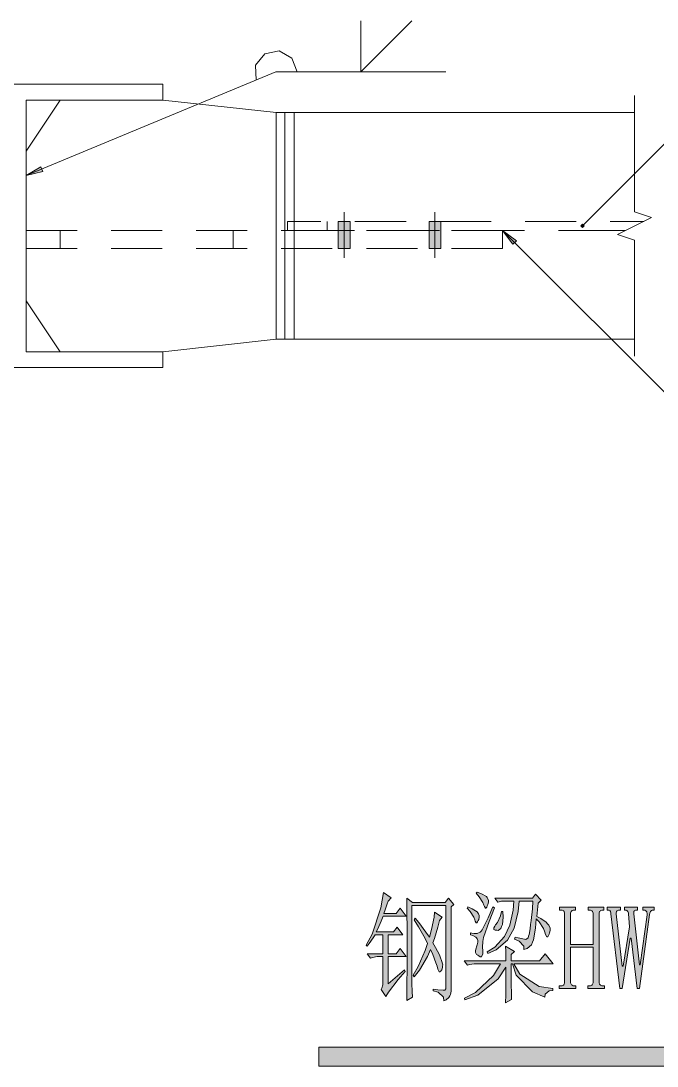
# Model space of a CAD drawing. Header units: millimetres. Extents: x 0 to 586, y 0 to 414.
# Drawn here: x 71.2 to 108.1, y 216.9 to 277.5 of the extents above; entities that cross this region are included whole.
import ezdxf

# ---------------------------------------------------------------- set-up
doc = ezdxf.new("R2010")
doc.units = ezdxf.units.MM

msp = doc.modelspace()

# ---------------------------------------------------------------- hatches: boundary and pattern name
h = msp.add_hatch(color=0)
h.dxf.hatch_style = 2
h.paths.add_polyline_path([(71.53275, 268.530917), (72.386472, 269.045972), (72.499361, 268.774333)])
h = msp.add_hatch(color=0)
h.dxf.hatch_style = 2
h.paths.add_polyline_path([(90.311111, 264.297583), (89.623194, 264.297583), (89.623194, 265.878028), (90.311111, 265.878028)])
h = msp.add_hatch(color=0)
h.dxf.hatch_style = 2
h.paths.add_polyline_path([(95.571028, 264.297583), (94.879583, 264.297583), (94.879583, 265.878028), (95.571028, 265.878028)])
h = msp.add_hatch(color=0)
h.dxf.hatch_style = 2
h.paths.add_polyline_path([(103.769583, 265.712222), (103.670806, 265.613444), (103.769583, 265.613444)])
h = msp.add_hatch(color=0)
h.dxf.hatch_style = 2
h.paths.add_polyline_path([(103.670806, 265.613444), (103.769583, 265.514667), (103.769583, 265.613444)])
h = msp.add_hatch(color=0)
h.dxf.hatch_style = 2
h.paths.add_polyline_path([(103.868361, 265.613444), (103.769583, 265.712222), (103.769583, 265.613444)])
h = msp.add_hatch(color=0)
h.dxf.hatch_style = 2
h.paths.add_polyline_path([(103.769583, 265.514667), (103.868361, 265.613444), (103.769583, 265.613444)])
h = msp.add_hatch(color=0)
h.dxf.hatch_style = 2
h.paths.add_polyline_path([(99.137611, 265.348861), (99.938417, 264.756194), (99.730278, 264.548056)])
h = msp.add_hatch(color=0)
h.dxf.hatch_style = 2
h.paths.add_polyline_path([(92.505389, 221.664389), (93.450833, 222.465194), (93.496694, 222.380528), (93.087472, 221.914861), (92.526556, 221.181083), (92.371333, 220.920028), (92.110278, 221.332778), (92.152611, 221.403333), (92.194944, 221.611472), (92.194944, 221.749056), (92.194944, 223.237778), (92.022083, 223.237778), (91.877444, 223.237778), (91.612861, 223.195444), (91.492917, 223.153111), (91.291833, 223.400056), (92.194944, 223.400056), (92.194944, 224.50425), (91.7575, 224.50425), (91.644611, 224.338444), (91.415306, 224.006833), (91.291833, 223.841028), (91.228333, 223.897472), (91.581111, 224.543056), (92.085583, 226.074111), (92.240806, 226.952528), (92.681778, 226.649139), (92.505389, 226.458639), (92.448944, 226.306944), (92.329, 225.950639), (92.261972, 225.7425), (92.967528, 225.7425), (93.210944, 226.045889), (93.563722, 225.576694), (92.219639, 225.576694), (92.110278, 225.301528), (91.909194, 224.846444), (91.821, 224.670056), (92.812306, 224.670056), (93.034556, 224.945222), (93.362639, 224.50425), (92.505389, 224.50425), (92.505389, 223.400056), (92.967528, 223.400056), (93.210944, 223.703444), (93.563722, 223.237778), (92.505389, 223.237778)])
h = msp.add_hatch(color=0)
h.dxf.hatch_style = 2
h.paths.add_polyline_path([(97.617139, 226.924306), (97.659472, 226.977222), (97.913472, 226.881972), (98.206278, 226.723222), (98.245083, 226.659722), (98.283889, 226.59975), (98.319167, 226.497444), (98.319167, 226.455111), (98.319167, 226.398667), (98.287417, 226.268139), (98.255667, 226.194056), (98.220389, 226.116444), (98.178056, 226.042361), (98.167472, 226.042361), (98.146306, 226.042361), (98.089861, 226.137611), (98.058111, 226.232861), (98.001667, 226.373972), (97.779417, 226.716167)])
h = msp.add_hatch(color=0)
h.dxf.hatch_style = 2
h.paths.add_polyline_path([(101.204889, 226.34575), (101.120222, 225.573167), (101.349528, 225.449694), (101.656444, 225.238028), (101.734056, 225.146306), (101.811667, 225.058111), (101.889278, 224.88525), (101.889278, 224.804111), (101.889278, 224.747667), (101.861056, 224.617139), (101.832833, 224.543056), (101.808139, 224.465444), (101.75875, 224.391361), (101.734056, 224.391361), (101.702306, 224.391361), (101.624694, 224.528944), (101.582361, 224.666528), (101.50475, 224.871139), (101.261333, 225.259194), (101.095528, 225.435583), (101.042611, 224.899361), (100.929722, 224.2185), (100.876806, 224.073861), (100.820361, 223.929222), (100.566361, 223.714028), (100.368806, 223.647), (100.368806, 223.841028), (100.104222, 224.140889), (99.839639, 224.253778), (99.864333, 224.363139), (100.040722, 224.320806), (100.308833, 224.267889), (100.404083, 224.253778), (100.495806, 224.239667), (100.61575, 224.320806), (100.643972, 224.419583), (100.672194, 224.514833), (100.732167, 224.849972), (100.767444, 225.093389), (100.799194, 225.333278), (100.866222, 226.014139), (100.897972, 226.455111), (100.104222, 226.455111), (100.051306, 225.848333), (99.807889, 224.892306), (99.620917, 224.543056), (99.433944, 224.190278), (98.760139, 223.632889), (98.276833, 223.428278), (98.255667, 223.509417), (98.682528, 223.784583), (99.261083, 224.398417), (99.412778, 224.733556), (99.560944, 225.072222), (99.751444, 225.933), (99.797306, 226.455111), (99.070583, 226.455111), (98.873028, 226.402194), (98.696639, 226.620917), (100.876806, 226.620917), (101.053194, 226.867861), (101.381278, 226.511556)])
h = msp.add_hatch(color=0)
h.dxf.hatch_style = 2
h.paths.add_polyline_path([(93.584889, 220.701306), (93.595472, 221.346889), (93.606056, 222.863833), (93.606056, 223.731667), (93.606056, 224.5995), (93.595472, 226.042361), (93.584889, 226.620917), (93.9165, 226.373972), (95.810917, 226.373972), (96.008472, 226.620917), (96.315389, 226.264611), (96.160167, 226.127028), (96.160167, 221.332778), (96.160167, 221.237528), (96.117833, 221.050556), (96.0755, 220.962361), (96.029639, 220.874167), (95.863833, 220.729528), (95.743889, 220.673083), (95.708611, 220.881222), (95.401694, 221.1705), (95.126528, 221.251639), (95.126528, 221.361), (95.391111, 221.318667), (95.705083, 221.286917), (95.754472, 221.293972), (95.803861, 221.301028), (95.85325, 221.375111), (95.85325, 221.445667), (95.85325, 226.208167), (93.891806, 226.208167), (93.891806, 221.801972), (93.891806, 221.6785), (93.902389, 221.223417), (93.9165, 220.891806)])
h = msp.add_hatch(color=0)
h.dxf.hatch_style = 2
h.paths.add_polyline_path([(97.087972, 226.042361), (97.130306, 226.1235), (97.384306, 226.014139), (97.677111, 225.844806), (97.715917, 225.781306), (97.754722, 225.721333), (97.793528, 225.6155), (97.793528, 225.576694), (97.793528, 225.52025), (97.75825, 225.396778), (97.7265, 225.32975), (97.691222, 225.259194), (97.648889, 225.192167), (97.638306, 225.192167), (97.617139, 225.192167), (97.560694, 225.287417), (97.528944, 225.382667), (97.4725, 225.52025), (97.253778, 225.851861)])
h = msp.add_hatch(color=0)
h.dxf.hatch_style = 2
h.paths.add_polyline_path([(98.58375, 226.1235), (98.671944, 226.070583), (98.365028, 225.273306), (98.033417, 224.356083), (98.01225, 224.239667), (97.991083, 224.12325), (97.9805, 223.784583), (97.991083, 223.565861), (97.991083, 223.400056), (97.924056, 223.23425), (97.857028, 223.23425), (97.846444, 223.23425), (97.768833, 223.276583), (97.705333, 223.318917), (97.638306, 223.357722), (97.571278, 223.470611), (97.571278, 223.537639), (97.571278, 223.594083), (97.606556, 223.731667), (97.638306, 223.812806), (97.670056, 223.922167), (97.705333, 224.073861), (97.705333, 224.116194), (97.705333, 224.172639), (97.666528, 224.274944), (97.627722, 224.320806), (97.588917, 224.370194), (97.416056, 224.458389), (97.285528, 224.500722), (97.285528, 224.610083), (97.363139, 224.5995), (97.493667, 224.585389), (97.550111, 224.585389), (97.670056, 224.585389), (97.846444, 224.652417), (97.902889, 224.722972), (97.955806, 224.79), (98.298, 225.492028)])
h = msp.add_hatch(color=0)
h.dxf.hatch_style = 2
h.paths.add_polyline_path([(104.732667, 221.777278), (104.732667, 221.720833), (104.760889, 221.639694), (104.785583, 221.611472), (104.813806, 221.58325), (104.884361, 221.555028), (104.930222, 221.555028), (105.039583, 221.555028), (105.039583, 221.389222), (104.072972, 221.389222), (104.072972, 221.555028), (104.182333, 221.555028), (104.238778, 221.555028), (104.316389, 221.58325), (104.337556, 221.611472), (104.358722, 221.639694), (104.379889, 221.720833), (104.379889, 221.777278), (104.379889, 223.784583), (103.078139, 223.784583), (103.078139, 221.777278), (103.078139, 221.720833), (103.106361, 221.639694), (103.134583, 221.611472), (103.162806, 221.58325), (103.233361, 221.555028), (103.275694, 221.555028), (103.388583, 221.555028), (103.388583, 221.389222), (102.421972, 221.389222), (102.421972, 221.555028), (102.531333, 221.555028), (102.58425, 221.555028), (102.661861, 221.58325), (102.683028, 221.611472), (102.707722, 221.639694), (102.728889, 221.720833), (102.728889, 221.777278), (102.728889, 225.714278), (102.728889, 225.767194), (102.707722, 225.851861), (102.683028, 225.876556), (102.661861, 225.904778), (102.587778, 225.933), (102.531333, 225.933), (102.443139, 225.933), (102.443139, 226.102333), (103.363889, 226.102333), (103.363889, 225.933), (103.275694, 225.933), (103.233361, 225.933), (103.162806, 225.904778), (103.134583, 225.876556), (103.106361, 225.851861), (103.078139, 225.767194), (103.078139, 225.714278), (103.078139, 223.950389), (104.379889, 223.950389), (104.379889, 225.714278), (104.379889, 225.767194), (104.358722, 225.851861), (104.337556, 225.876556), (104.316389, 225.904778), (104.238778, 225.933), (104.185861, 225.933), (104.097667, 225.933), (104.097667, 226.102333), (105.014889, 226.102333), (105.014889, 225.933), (104.926694, 225.933), (104.884361, 225.933), (104.813806, 225.904778), (104.785583, 225.876556), (104.757361, 225.851861), (104.732667, 225.767194), (104.732667, 225.714278)])
h = msp.add_hatch(color=0)
h.dxf.hatch_style = 2
h.paths.add_polyline_path([(107.925306, 226.102333), (107.925306, 225.933), (107.837111, 225.933), (107.815944, 225.933), (107.766556, 225.904778), (107.738333, 225.876556), (107.710111, 225.851861), (107.671306, 225.753083), (107.660722, 225.686056), (107.068056, 221.389222), (106.934, 221.389222), (106.581222, 224.306694), (106.538889, 224.306694), (106.073222, 221.389222), (105.942694, 221.389222), (105.413528, 225.714278), (105.413528, 225.767194), (105.395889, 225.851861), (105.381778, 225.876556), (105.364139, 225.904778), (105.31475, 225.933), (105.283, 225.933), (105.194806, 225.933), (105.194806, 226.102333), (105.963861, 226.102333), (105.963861, 225.933), (105.896833, 225.933), (105.8545, 225.933), (105.787472, 225.904778), (105.766306, 225.876556), (105.745139, 225.851861), (105.720444, 225.767194), (105.720444, 225.714278), (106.073222, 222.683917), (106.119083, 222.683917), (106.493028, 224.969917), (106.426, 225.714278), (106.426, 225.767194), (106.401306, 225.851861), (106.373083, 225.876556), (106.344861, 225.904778), (106.295472, 225.933), (106.274306, 225.933), (106.207278, 225.933), (106.207278, 226.102333), (106.955167, 226.102333), (106.955167, 225.933), (106.891667, 225.933), (106.845806, 225.933), (106.785833, 225.904778), (106.768194, 225.876556), (106.754083, 225.851861), (106.736444, 225.767194), (106.736444, 225.714278), (107.068056, 222.765056), (107.110389, 222.765056), (107.509028, 225.657833), (107.519611, 225.724861), (107.501972, 225.830694), (107.47375, 225.862444), (107.445528, 225.897722), (107.374972, 225.933), (107.332639, 225.933), (107.265611, 225.933), (107.265611, 226.102333)])
h = msp.add_hatch(color=0)
h.dxf.hatch_style = 2
h.paths.add_polyline_path([(94.068194, 225.463806), (94.279861, 225.216861), (94.696139, 224.666528), (94.907806, 224.363139), (95.02775, 224.804111), (95.168861, 225.534361), (95.193556, 225.823639), (95.634528, 225.52025), (95.479306, 225.326222), (95.380528, 224.941694), (95.193556, 224.296111), (95.105361, 224.031528), (95.257056, 223.770472), (95.479306, 223.343611), (95.546333, 223.177806), (95.609833, 223.015528), (95.673333, 222.765056), (95.666278, 222.683917), (95.659222, 222.59925), (95.623944, 222.475778), (95.588667, 222.436972), (95.556917, 222.394639), (95.511056, 222.352306), (95.500472, 222.352306), (95.468722, 222.352306), (95.391111, 222.518111), (95.34525, 222.683917), (95.28175, 222.888528), (95.094778, 223.371833), (94.971306, 223.647), (94.794917, 223.248361), (94.322194, 222.461667), (94.025861, 222.077139), (93.958833, 222.161806), (94.244583, 222.669806), (94.664389, 223.594083), (94.794917, 224.006833), (94.653806, 224.282), (94.26575, 224.969917), (94.025861, 225.382667)])
h = msp.add_hatch(color=0)
h.dxf.hatch_style = 2
h.paths.add_polyline_path([(99.158778, 225.848333), (99.169361, 225.534361), (99.130556, 225.100444), (99.081167, 224.984028), (99.031778, 224.867611), (98.894194, 224.75825), (98.806, 224.765306), (98.717806, 224.772361), (98.629611, 224.818222), (98.629611, 224.860556), (98.629611, 224.902889), (98.682528, 225.01225), (98.738972, 225.079278), (98.848333, 225.216861), (99.014139, 225.601389), (99.070583, 225.848333)])
h = msp.add_hatch(color=0)
h.dxf.hatch_style = 2
h.paths.add_polyline_path([(99.642083, 221.943083), (99.642083, 221.664389), (99.652667, 221.07525), (99.66325, 220.75775), (99.310472, 220.563722), (99.324583, 221.032917), (99.335167, 222.066556), (99.335167, 222.631), (98.894194, 221.953667), (97.705333, 221.004694), (96.953917, 220.729528), (96.93275, 220.838889), (97.571278, 221.156389), (98.619028, 222.147694), (99.024722, 222.8215), (97.638306, 222.8215), (97.493667, 222.8215), (97.229083, 222.782694), (97.109139, 222.740361), (96.911583, 222.987306), (99.335167, 222.987306), (99.335167, 223.124889), (99.324583, 223.55175), (99.310472, 223.841028), (99.839639, 223.537639), (99.642083, 223.371833), (99.642083, 222.987306), (101.271917, 222.987306), (101.603528, 223.400056), (102.065667, 222.8215), (99.797306, 222.8215), (100.1395, 222.21825), (101.261333, 221.502111), (102.0445, 221.389222), (102.0445, 221.279861), (101.846944, 221.251639), (101.614111, 221.061139), (101.582361, 220.895333), (100.866222, 221.198722), (99.927833, 222.161806), (99.709111, 222.8215), (99.642083, 222.8215)])
h = msp.add_hatch(color=0)
h.dxf.hatch_style = 2
h.paths.add_polyline_path([(88.494306, 216.891306), (88.494306, 217.9955), (172.296667, 217.9955), (172.296667, 216.891306)])

# ---------------------------------------------------------------- linework, layer by layer
at = {"color": 0, "lineweight": 0}
for points in [[(90.932, 274.545778), (93.888278, 277.502056)], [(90.932, 274.545778), (90.932, 277.502056)], [(87.234889, 274.545778), (86.938556, 275.346583), (86.194194, 275.762861), (85.358111, 275.597056), (84.828944, 274.926778), (84.864222, 274.073056)], [(103.769583, 265.613444), (113.065278, 274.909139)], [(71.53275, 268.530917), (86.003694, 274.545778)], [(86.003694, 274.545778), (95.860306, 274.545778)], [(63.020222, 273.829639), (79.452611, 273.829639)], [(79.452611, 272.908889), (79.452611, 273.829639)], [(71.53275, 272.908889), (71.53275, 258.318)], [(79.452611, 272.908889), (71.53275, 272.908889)], [(73.504778, 272.908889), (71.53275, 269.952611)], [(79.452611, 272.908889), (73.504778, 272.908889)], [(86.024861, 272.185694), (79.452611, 272.908889)], [(106.789361, 273.173472), (106.789361, 266.435417)], [(86.024861, 259.041194), (86.024861, 272.185694)], [(86.51875, 272.185694), (86.024861, 272.185694)], [(106.789361, 272.185694), (86.51875, 272.185694)], [(86.51875, 259.041194), (86.51875, 272.185694)], [(87.069083, 272.185694), (86.51875, 272.185694)], [(87.069083, 272.185694), (87.069083, 259.041194)], [(87.256056, 272.185694), (87.069083, 272.185694)], [(71.53275, 269.952611), (71.53275, 261.274278)], [(89.968917, 263.771944), (89.968917, 266.403667)], [(95.225306, 263.771944), (95.225306, 266.403667)], [(107.773611, 266.107333), (105.801583, 265.119556)], [(106.789361, 266.435417), (107.773611, 266.107333)], [(88.617778, 265.878028), (86.681028, 265.878028)], [(86.681028, 265.878028), (86.681028, 265.348861)], [(88.981139, 265.878028), (88.981139, 265.348861)], [(93.546083, 265.878028), (90.589806, 265.878028)], [(98.477917, 265.878028), (95.518111, 265.878028)], [(103.406222, 265.878028), (100.446417, 265.878028)], [(103.769583, 265.564056), (103.787222, 265.564056)], [(107.315, 265.878028), (105.37825, 265.878028)], [(71.53275, 265.348861), (74.489028, 265.348861)], [(73.504778, 264.297583), (73.504778, 265.348861)], [(76.461056, 265.348861), (79.417333, 265.348861)], [(81.389361, 265.348861), (84.349167, 265.348861)], [(83.527194, 264.297583), (83.527194, 265.348861)], [(86.321194, 265.348861), (89.277472, 265.348861)], [(86.681028, 265.348861), (90.554528, 265.348861)], [(91.2495, 265.348861), (94.205778, 265.348861)], [(92.526556, 265.348861), (95.486361, 265.348861)], [(96.177806, 265.348861), (99.137611, 265.348861)], [(97.458389, 265.348861), (100.414667, 265.348861)], [(99.137611, 265.348861), (109.593944, 254.892528)], [(99.137611, 264.297583), (99.137611, 265.348861)], [(102.386694, 265.348861), (106.260194, 265.348861)], [(105.801583, 265.119556), (106.789361, 264.791472)], [(74.489028, 264.297583), (71.53275, 264.297583)], [(79.417333, 264.297583), (76.461056, 264.297583)], [(84.349167, 264.297583), (81.389361, 264.297583)], [(89.277472, 264.297583), (86.321194, 264.297583)], [(94.205778, 264.297583), (91.2495, 264.297583)], [(99.137611, 264.297583), (96.177806, 264.297583)], [(106.789361, 264.791472), (106.789361, 258.053417)], [(71.53275, 261.274278), (73.504778, 258.318)], [(79.452611, 258.318), (86.024861, 259.041194)], [(86.024861, 259.041194), (87.256056, 259.041194)], [(106.789361, 259.041194), (86.51875, 259.041194)], [(79.452611, 258.318), (71.53275, 258.318)], [(73.504778, 258.318), (79.452611, 258.318)], [(79.452611, 257.39725), (79.452611, 258.318)], [(79.452611, 257.39725), (63.020222, 257.39725)]]:
    msp.add_lwpolyline(points, dxfattribs=at)
for points in [[(71.53275, 268.530917), (72.386472, 269.045972), (72.499361, 268.774333)], [(90.311111, 264.297583), (89.623194, 264.297583), (89.623194, 265.878028), (90.311111, 265.878028)], [(95.571028, 264.297583), (94.879583, 264.297583), (94.879583, 265.878028), (95.571028, 265.878028)], [(103.769583, 265.712222), (103.670806, 265.613444), (103.769583, 265.613444)], [(103.670806, 265.613444), (103.769583, 265.514667), (103.769583, 265.613444)], [(103.868361, 265.613444), (103.769583, 265.712222), (103.769583, 265.613444)], [(103.769583, 265.514667), (103.868361, 265.613444), (103.769583, 265.613444)], [(99.137611, 265.348861), (99.938417, 264.756194), (99.730278, 264.548056)], [(92.505389, 221.664389), (93.450833, 222.465194), (93.496694, 222.380528), (93.087472, 221.914861), (92.526556, 221.181083), (92.371333, 220.920028), (92.110278, 221.332778), (92.152611, 221.403333), (92.194944, 221.611472), (92.194944, 221.749056), (92.194944, 223.237778), (92.022083, 223.237778), (91.877444, 223.237778), (91.612861, 223.195444), (91.492917, 223.153111), (91.291833, 223.400056), (92.194944, 223.400056), (92.194944, 224.50425), (91.7575, 224.50425), (91.644611, 224.338444), (91.415306, 224.006833), (91.291833, 223.841028), (91.228333, 223.897472), (91.581111, 224.543056), (92.085583, 226.074111), (92.240806, 226.952528), (92.681778, 226.649139), (92.505389, 226.458639), (92.448944, 226.306944), (92.329, 225.950639), (92.261972, 225.7425), (92.967528, 225.7425), (93.210944, 226.045889), (93.563722, 225.576694), (92.219639, 225.576694), (92.110278, 225.301528), (91.909194, 224.846444), (91.821, 224.670056), (92.812306, 224.670056), (93.034556, 224.945222), (93.362639, 224.50425), (92.505389, 224.50425), (92.505389, 223.400056), (92.967528, 223.400056), (93.210944, 223.703444), (93.563722, 223.237778), (92.505389, 223.237778)], [(97.617139, 226.924306), (97.659472, 226.977222), (97.913472, 226.881972), (98.206278, 226.723222), (98.245083, 226.659722), (98.283889, 226.59975), (98.319167, 226.497444), (98.319167, 226.455111), (98.319167, 226.398667), (98.287417, 226.268139), (98.255667, 226.194056), (98.220389, 226.116444), (98.178056, 226.042361), (98.167472, 226.042361), (98.146306, 226.042361), (98.089861, 226.137611), (98.058111, 226.232861), (98.001667, 226.373972), (97.779417, 226.716167)], [(101.204889, 226.34575), (101.120222, 225.573167), (101.349528, 225.449694), (101.656444, 225.238028), (101.734056, 225.146306), (101.811667, 225.058111), (101.889278, 224.88525), (101.889278, 224.804111), (101.889278, 224.747667), (101.861056, 224.617139), (101.832833, 224.543056), (101.808139, 224.465444), (101.75875, 224.391361), (101.734056, 224.391361), (101.702306, 224.391361), (101.624694, 224.528944), (101.582361, 224.666528), (101.50475, 224.871139), (101.261333, 225.259194), (101.095528, 225.435583), (101.042611, 224.899361), (100.929722, 224.2185), (100.876806, 224.073861), (100.820361, 223.929222), (100.566361, 223.714028), (100.368806, 223.647), (100.368806, 223.841028), (100.104222, 224.140889), (99.839639, 224.253778), (99.864333, 224.363139), (100.040722, 224.320806), (100.308833, 224.267889), (100.404083, 224.253778), (100.495806, 224.239667), (100.61575, 224.320806), (100.643972, 224.419583), (100.672194, 224.514833), (100.732167, 224.849972), (100.767444, 225.093389), (100.799194, 225.333278), (100.866222, 226.014139), (100.897972, 226.455111), (100.104222, 226.455111), (100.051306, 225.848333), (99.807889, 224.892306), (99.620917, 224.543056), (99.433944, 224.190278), (98.760139, 223.632889), (98.276833, 223.428278), (98.255667, 223.509417), (98.682528, 223.784583), (99.261083, 224.398417), (99.412778, 224.733556), (99.560944, 225.072222), (99.751444, 225.933), (99.797306, 226.455111), (99.070583, 226.455111), (98.873028, 226.402194), (98.696639, 226.620917), (100.876806, 226.620917), (101.053194, 226.867861), (101.381278, 226.511556)], [(93.584889, 220.701306), (93.595472, 221.346889), (93.606056, 222.863833), (93.606056, 223.731667), (93.606056, 224.5995), (93.595472, 226.042361), (93.584889, 226.620917), (93.9165, 226.373972), (95.810917, 226.373972), (96.008472, 226.620917), (96.315389, 226.264611), (96.160167, 226.127028), (96.160167, 221.332778), (96.160167, 221.237528), (96.117833, 221.050556), (96.0755, 220.962361), (96.029639, 220.874167), (95.863833, 220.729528), (95.743889, 220.673083), (95.708611, 220.881222), (95.401694, 221.1705), (95.126528, 221.251639), (95.126528, 221.361), (95.391111, 221.318667), (95.705083, 221.286917), (95.754472, 221.293972), (95.803861, 221.301028), (95.85325, 221.375111), (95.85325, 221.445667), (95.85325, 226.208167), (93.891806, 226.208167), (93.891806, 221.801972), (93.891806, 221.6785), (93.902389, 221.223417), (93.9165, 220.891806)], [(97.087972, 226.042361), (97.130306, 226.1235), (97.384306, 226.014139), (97.677111, 225.844806), (97.715917, 225.781306), (97.754722, 225.721333), (97.793528, 225.6155), (97.793528, 225.576694), (97.793528, 225.52025), (97.75825, 225.396778), (97.7265, 225.32975), (97.691222, 225.259194), (97.648889, 225.192167), (97.638306, 225.192167), (97.617139, 225.192167), (97.560694, 225.287417), (97.528944, 225.382667), (97.4725, 225.52025), (97.253778, 225.851861)], [(98.58375, 226.1235), (98.671944, 226.070583), (98.365028, 225.273306), (98.033417, 224.356083), (98.01225, 224.239667), (97.991083, 224.12325), (97.9805, 223.784583), (97.991083, 223.565861), (97.991083, 223.400056), (97.924056, 223.23425), (97.857028, 223.23425), (97.846444, 223.23425), (97.768833, 223.276583), (97.705333, 223.318917), (97.638306, 223.357722), (97.571278, 223.470611), (97.571278, 223.537639), (97.571278, 223.594083), (97.606556, 223.731667), (97.638306, 223.812806), (97.670056, 223.922167), (97.705333, 224.073861), (97.705333, 224.116194), (97.705333, 224.172639), (97.666528, 224.274944), (97.627722, 224.320806), (97.588917, 224.370194), (97.416056, 224.458389), (97.285528, 224.500722), (97.285528, 224.610083), (97.363139, 224.5995), (97.493667, 224.585389), (97.550111, 224.585389), (97.670056, 224.585389), (97.846444, 224.652417), (97.902889, 224.722972), (97.955806, 224.79), (98.298, 225.492028)], [(104.732667, 221.777278), (104.732667, 221.720833), (104.760889, 221.639694), (104.785583, 221.611472), (104.813806, 221.58325), (104.884361, 221.555028), (104.930222, 221.555028), (105.039583, 221.555028), (105.039583, 221.389222), (104.072972, 221.389222), (104.072972, 221.555028), (104.182333, 221.555028), (104.238778, 221.555028), (104.316389, 221.58325), (104.337556, 221.611472), (104.358722, 221.639694), (104.379889, 221.720833), (104.379889, 221.777278), (104.379889, 223.784583), (103.078139, 223.784583), (103.078139, 221.777278), (103.078139, 221.720833), (103.106361, 221.639694), (103.134583, 221.611472), (103.162806, 221.58325), (103.233361, 221.555028), (103.275694, 221.555028), (103.388583, 221.555028), (103.388583, 221.389222), (102.421972, 221.389222), (102.421972, 221.555028), (102.531333, 221.555028), (102.58425, 221.555028), (102.661861, 221.58325), (102.683028, 221.611472), (102.707722, 221.639694), (102.728889, 221.720833), (102.728889, 221.777278), (102.728889, 225.714278), (102.728889, 225.767194), (102.707722, 225.851861), (102.683028, 225.876556), (102.661861, 225.904778), (102.587778, 225.933), (102.531333, 225.933), (102.443139, 225.933), (102.443139, 226.102333), (103.363889, 226.102333), (103.363889, 225.933), (103.275694, 225.933), (103.233361, 225.933), (103.162806, 225.904778), (103.134583, 225.876556), (103.106361, 225.851861), (103.078139, 225.767194), (103.078139, 225.714278), (103.078139, 223.950389), (104.379889, 223.950389), (104.379889, 225.714278), (104.379889, 225.767194), (104.358722, 225.851861), (104.337556, 225.876556), (104.316389, 225.904778), (104.238778, 225.933), (104.185861, 225.933), (104.097667, 225.933), (104.097667, 226.102333), (105.014889, 226.102333), (105.014889, 225.933), (104.926694, 225.933), (104.884361, 225.933), (104.813806, 225.904778), (104.785583, 225.876556), (104.757361, 225.851861), (104.732667, 225.767194), (104.732667, 225.714278)], [(107.925306, 226.102333), (107.925306, 225.933), (107.837111, 225.933), (107.815944, 225.933), (107.766556, 225.904778), (107.738333, 225.876556), (107.710111, 225.851861), (107.671306, 225.753083), (107.660722, 225.686056), (107.068056, 221.389222), (106.934, 221.389222), (106.581222, 224.306694), (106.538889, 224.306694), (106.073222, 221.389222), (105.942694, 221.389222), (105.413528, 225.714278), (105.413528, 225.767194), (105.395889, 225.851861), (105.381778, 225.876556), (105.364139, 225.904778), (105.31475, 225.933), (105.283, 225.933), (105.194806, 225.933), (105.194806, 226.102333), (105.963861, 226.102333), (105.963861, 225.933), (105.896833, 225.933), (105.8545, 225.933), (105.787472, 225.904778), (105.766306, 225.876556), (105.745139, 225.851861), (105.720444, 225.767194), (105.720444, 225.714278), (106.073222, 222.683917), (106.119083, 222.683917), (106.493028, 224.969917), (106.426, 225.714278), (106.426, 225.767194), (106.401306, 225.851861), (106.373083, 225.876556), (106.344861, 225.904778), (106.295472, 225.933), (106.274306, 225.933), (106.207278, 225.933), (106.207278, 226.102333), (106.955167, 226.102333), (106.955167, 225.933), (106.891667, 225.933), (106.845806, 225.933), (106.785833, 225.904778), (106.768194, 225.876556), (106.754083, 225.851861), (106.736444, 225.767194), (106.736444, 225.714278), (107.068056, 222.765056), (107.110389, 222.765056), (107.509028, 225.657833), (107.519611, 225.724861), (107.501972, 225.830694), (107.47375, 225.862444), (107.445528, 225.897722), (107.374972, 225.933), (107.332639, 225.933), (107.265611, 225.933), (107.265611, 226.102333)], [(94.068194, 225.463806), (94.279861, 225.216861), (94.696139, 224.666528), (94.907806, 224.363139), (95.02775, 224.804111), (95.168861, 225.534361), (95.193556, 225.823639), (95.634528, 225.52025), (95.479306, 225.326222), (95.380528, 224.941694), (95.193556, 224.296111), (95.105361, 224.031528), (95.257056, 223.770472), (95.479306, 223.343611), (95.546333, 223.177806), (95.609833, 223.015528), (95.673333, 222.765056), (95.666278, 222.683917), (95.659222, 222.59925), (95.623944, 222.475778), (95.588667, 222.436972), (95.556917, 222.394639), (95.511056, 222.352306), (95.500472, 222.352306), (95.468722, 222.352306), (95.391111, 222.518111), (95.34525, 222.683917), (95.28175, 222.888528), (95.094778, 223.371833), (94.971306, 223.647), (94.794917, 223.248361), (94.322194, 222.461667), (94.025861, 222.077139), (93.958833, 222.161806), (94.244583, 222.669806), (94.664389, 223.594083), (94.794917, 224.006833), (94.653806, 224.282), (94.26575, 224.969917), (94.025861, 225.382667)], [(99.158778, 225.848333), (99.169361, 225.534361), (99.130556, 225.100444), (99.081167, 224.984028), (99.031778, 224.867611), (98.894194, 224.75825), (98.806, 224.765306), (98.717806, 224.772361), (98.629611, 224.818222), (98.629611, 224.860556), (98.629611, 224.902889), (98.682528, 225.01225), (98.738972, 225.079278), (98.848333, 225.216861), (99.014139, 225.601389), (99.070583, 225.848333)], [(99.642083, 221.943083), (99.642083, 221.664389), (99.652667, 221.07525), (99.66325, 220.75775), (99.310472, 220.563722), (99.324583, 221.032917), (99.335167, 222.066556), (99.335167, 222.631), (98.894194, 221.953667), (97.705333, 221.004694), (96.953917, 220.729528), (96.93275, 220.838889), (97.571278, 221.156389), (98.619028, 222.147694), (99.024722, 222.8215), (97.638306, 222.8215), (97.493667, 222.8215), (97.229083, 222.782694), (97.109139, 222.740361), (96.911583, 222.987306), (99.335167, 222.987306), (99.335167, 223.124889), (99.324583, 223.55175), (99.310472, 223.841028), (99.839639, 223.537639), (99.642083, 223.371833), (99.642083, 222.987306), (101.271917, 222.987306), (101.603528, 223.400056), (102.065667, 222.8215), (99.797306, 222.8215), (100.1395, 222.21825), (101.261333, 221.502111), (102.0445, 221.389222), (102.0445, 221.279861), (101.846944, 221.251639), (101.614111, 221.061139), (101.582361, 220.895333), (100.866222, 221.198722), (99.927833, 222.161806), (99.709111, 222.8215), (99.642083, 222.8215)], [(88.494306, 216.891306), (88.494306, 217.9955), (172.296667, 217.9955), (172.296667, 216.891306)]]:
    msp.add_lwpolyline(points, close=True, dxfattribs=at)

doc.saveas('drawing.dxf')
